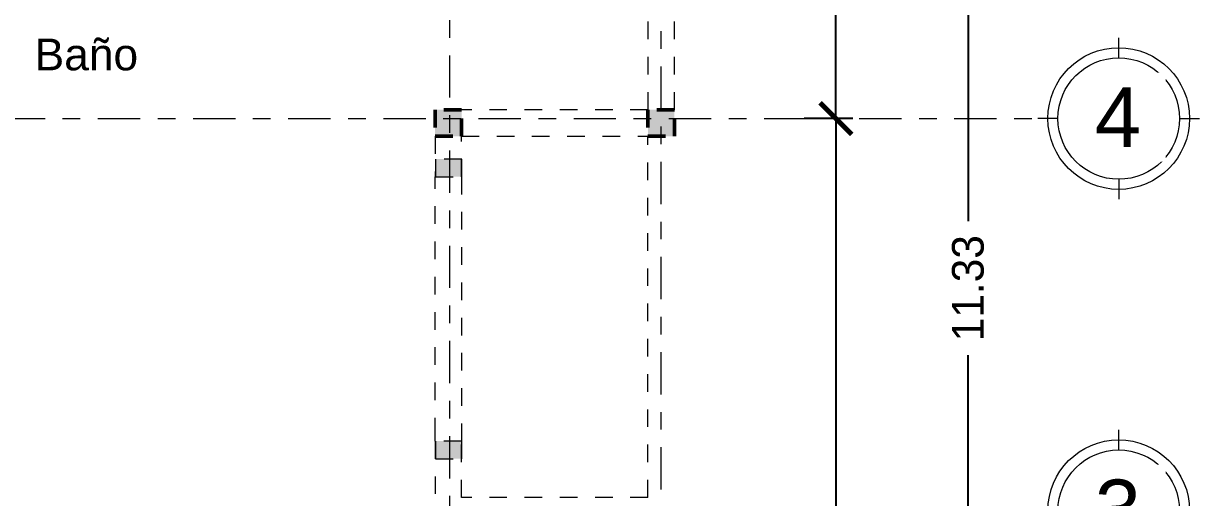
# Model space of a CAD drawing. Header units: millimetres. Extents: x -9559 to 23034, y -7226 to 22400.
# Drawn here: x 331.78 to 338.45, y 44.2 to 46.89 of the extents above; entities that cross this region are included whole.
import ezdxf

# ---------------------------------------------------------------- set-up
doc = ezdxf.new("R2010")
doc.units = ezdxf.units.MM
doc.header["$LTSCALE"] = 0.02
doc.linetypes.add('ACAD_ISO10W100', pattern=[18, 12, -3, 0, -3])
doc.linetypes.add('DASHED2', pattern=[0.375, 0.25, -0.125])
for name, color, linetype, lineweight in [('A-ANNO-DIMS', 251, 'Continuous', 9), ('S-GRID', 253, 'ACAD_ISO10W100', 5), ('S-GRID-IDEN', 253, 'Continuous', 9)]:
    doc.layers.add(name, color=color, linetype=linetype, lineweight=lineweight)
doc.layers.add('IH-PLANO BASE', color=250, linetype='DASHED2', lineweight=5, transparency=0.55)
doc.styles.add('Arial_3', font='arial.ttf', dxfattribs={"height": 0.18})
doc.styles.add('Arial_6', font='arial.ttf', dxfattribs={"height": 0.3375})
doc.styles.get("Standard").update_dxf_attribs({"font": 'GOTHIC.TTF'})
doc.dimstyles.get("Standard").update_dxf_attribs({"dimtxt": 0.18, "dimasz": 0.18, "dimexe": 0.18, "dimexo": 0.0625, "dimgap": 0.09, "dimtad": 0, "dimzin": 3, "dimdsep": 46, "dimtxsty": 'Standard', "dimblk": 'ARCHTICK', "dimcen": 0.09, "dimadec": 0, "dimazin": 0, "dimtfac": 1, "dimtofl": 0, "dimtmove": 0, "dimatfit": 3, "dimldrblk": 'ARCHTICK', "dimfxl": 1, "dimtolj": 1, "dimtzin": 0, "dimarcsym": 0})

# ---------------------------------------------------------------- blocks, each defined once
blk = doc.blocks.new('Hormigón-Cuadrado-Pilar - Columna 15x15-644438-Nivel 2')
at = {"layer": 'IH-PLANO BASE'}
blk.add_hatch(color=256, dxfattribs=at).paths.add_polyline_path([(0.075, -0.075), (0.075, 0.075), (-0.075, 0.075), (-0.075, -0.075)])
at = {"layer": 'IH-PLANO BASE', "lineweight": 50}
for p, q in [((0.075, 0.075), (-0.075, 0.075)), ((-0.075, 0.075), (-0.075, -0.075)), ((0.075, -0.075), (0.075, 0.075)), ((-0.075, -0.075), (0.075, -0.075))]:
    blk.add_line(p, q, dxfattribs=at)
blk = doc.blocks.new('Jamba')
at = {"layer": 'IH-PLANO BASE', "transparency": 33554687}
h = blk.add_hatch(color=256, dxfattribs=at)
h.dxf.hatch_style = 1
h.paths.add_polyline_path([(-0.0508, -0.075), (0.0492, -0.075), (0.0492, 0.075), (-0.0508, 0.075)])
at = {"layer": 'IH-PLANO BASE'}
blk.add_lwpolyline([(0.0492, 0.075), (-0.0508, 0.075), (-0.0508, -0.075), (0.0492, -0.075)], close=True, dxfattribs=at)
blk = doc.blocks.new('Rejilla - Extremo inicial de rejilla - Círculo-11506-Nivel 2')
at = {"ltscale": 0.2}
for p, q in [((0, 0.004596), (0, 0.006111)), ((-0.004596, 0), (-0.006111, 0)), ((0.004596, 0), (0.006111, 0)), ((0, -0.004596), (0, -0.006111))]:
    blk.add_line(p, q, dxfattribs=at)
for radius in [0.005359, 0.004596]:
    blk.add_circle((0, 0), radius, dxfattribs=at)
blk = doc.blocks.new('_ArchTick')
at = {"color": 0, "linetype": 'ByBlock', "const_width": 0.15}
blk.add_lwpolyline([(-0.5, -0.5), (0.5, 0.5)], dxfattribs=at)
blk = doc.blocks.new('*D533')
at = {"layer": 'A-ANNO-DIMS', "color": 0, "lineweight": -2, "transparency": 16777216}
for p, q in [((336.4845, 51.0509), (336.2079, 51.0509)), ((336.3879, 51.0509), (336.3879, 49.0267)), ((336.3879, 46.3509), (336.3879, 48.3751)), ((336.4845, 46.3509), (336.2079, 46.3509))]:
    blk.add_line(p, q, dxfattribs=at)
at = {"layer": 'A-ANNO-DIMS', "color": 0, "lineweight": -2, "transparency": 16777216, "xscale": 0.18, "yscale": 0.18, "zscale": 0.18}
for p, rotation in [((336.3879, 51.0509), 90), ((336.3879, 46.3509), 270)]:
    blk.add_blockref('_ArchTick', p, dxfattribs=dict(at, rotation=rotation))
at = {"layer": 'A-ANNO-DIMS', "color": 0, "transparency": 16777216, "insert": (336.3879, 48.7009), "char_height": 0.18, "width": 1.195761, "attachment_point": 5, "rotation": 90}
blk.add_mtext('\\A1;4.70', dxfattribs=at)
blk = doc.blocks.new('*D534')
at = {"layer": 'A-ANNO-DIMS', "color": 0, "lineweight": -2, "transparency": 16777216}
for p, q in [((336.4845, 46.3509), (336.2079, 46.3509)), ((336.3879, 46.3509), (336.3879, 43.3582)), ((336.3879, 39.7259), (336.3879, 42.7187)), ((336.4845, 39.7259), (336.2079, 39.7259))]:
    blk.add_line(p, q, dxfattribs=at)
at = {"layer": 'A-ANNO-DIMS', "color": 0, "lineweight": -2, "transparency": 16777216, "xscale": 0.18, "yscale": 0.18, "zscale": 0.18}
for p, rotation in [((336.3879, 46.3509), 90), ((336.3879, 39.7259), 270)]:
    blk.add_blockref('_ArchTick', p, dxfattribs=dict(at, rotation=rotation))
at = {"layer": 'A-ANNO-DIMS', "color": 0, "transparency": 16777216, "insert": (336.3879, 43.0384), "char_height": 0.18, "width": 1.195761, "attachment_point": 5, "rotation": 90}
blk.add_mtext('\\A1;6.63', dxfattribs=at)
blk = doc.blocks.new('*D535')
at = {"layer": 'A-ANNO-DIMS', "color": 0, "lineweight": -2, "transparency": 16777216}
for p, q in [((337.2345, 51.0509), (336.9579, 51.0509)), ((337.1379, 51.0509), (337.1379, 45.7683)), ((337.1379, 39.7259), (337.1379, 45.0086)), ((337.2345, 39.7259), (336.9579, 39.7259))]:
    blk.add_line(p, q, dxfattribs=at)
at = {"layer": 'A-ANNO-DIMS', "color": 0, "lineweight": -2, "transparency": 16777216, "xscale": 0.18, "yscale": 0.18, "zscale": 0.18}
for p, rotation in [((337.1379, 51.0509), 90), ((337.1379, 39.7259), 270)]:
    blk.add_blockref('_ArchTick', p, dxfattribs=dict(at, rotation=rotation))
at = {"layer": 'A-ANNO-DIMS', "color": 0, "transparency": 16777216, "insert": (337.1379, 45.3884), "char_height": 0.18, "width": 1.536414, "attachment_point": 5, "rotation": 90}
blk.add_mtext('\\A1;11.33', dxfattribs=at)

msp = doc.modelspace()

# ---------------------------------------------------------------- linework, layer by layer
at = {"layer": 'IH-PLANO BASE'}
for p, q in [((335.4713, 46.4009), (335.4713, 51.1259)), ((335.3213, 50.3009), (335.3213, 46.4009)), ((335.3213, 46.4009), (334.2634, 46.4009)), ((334.1134, 46.2509), (334.1134, 46.0209)), ((334.2634, 46.0209), (334.2634, 46.2509)), ((334.2634, 46.2509), (335.3213, 46.2509)), ((335.3213, 44.2009), (335.3213, 46.2509)), ((334.1134, 46.0209), (334.2634, 46.0209)), ((334.1134, 44.5529), (334.1134, 46.0209)), ((334.2634, 46.0209), (334.2634, 44.5209)), ((334.1134, 44.5209), (334.1134, 44.5529)), ((334.2634, 44.5209), (334.1134, 44.5209)), ((334.1134, 44.5209), (334.1134, 44.2009)), ((334.2634, 44.2009), (334.2634, 44.5209)), ((335.3213, 44.2009), (334.2634, 44.2009))]:
    msp.add_line(p, q, dxfattribs=at)
at = {"layer": 'S-GRID'}
for p, q in [((334.1963, 37.2895), (334.1963, 59.6876)), ((335.3963, 37.7658), (335.3963, 59.2113)), ((323.02, 46.3509), (337.5054, 46.3509))]:
    msp.add_line(p, q, dxfattribs=at)

# ---------------------------------------------------------------- block references
at = {"layer": 'IH-PLANO BASE'}
for p in [(334.1884, 46.3259), (335.3963, 46.3259)]:
    msp.add_blockref('Hormigón-Cuadrado-Pilar - Columna 15x15-644438-Nivel 2', p, dxfattribs=at)
at = {"layer": 'IH-PLANO BASE', "rotation": 90}
for p in [(334.1901, 46.0717), (334.1901, 44.4717)]:
    msp.add_blockref('Jamba', p, dxfattribs=at)
at = {"layer": 'S-GRID-IDEN', "xscale": 74.99999999999996, "yscale": 74.99999999999996, "zscale": 74.99999999999996, "rotation": 269.9999999999994}
for p in [(337.9929, 46.3509), (337.9929, 44.1259)]:
    msp.add_blockref('Rejilla - Extremo inicial de rejilla - Círculo-11506-Nivel 2', p, dxfattribs=at)

# ---------------------------------------------------------------- texts
at = {"layer": 'IH-PLANO BASE', "insert": (331.8411, 46.8047), "char_height": 0.18, "width": 0.709493, "attachment_point": 1, "style": 'Arial_3', "bg_fill": 3, "box_fill_scale": 1.25, "bg_fill_color": 256, "bg_fill_true_color": 13158600, "bg_fill_transparency": 0}
msp.add_mtext('Baño', dxfattribs=at)

# ---------------------------------------------------------------- dimensions: what is measured, and where the dimension line sits
at = {"layer": 'A-ANNO-DIMS'}
for base, p1, p2, picture, middle in [((336.3879, 46.3509), (336.547, 51.0509), (336.547, 46.3509), '*D533', (336.3879, 48.7009)), ((337.1379441069, 39.7259459149), (337.2970431326, 51.0509459149), (337.2970431326, 39.7259459149), '*D535', (337.1379441069, 45.3884459149)), ((336.3879441069, 39.7259459149), (336.5470431326, 46.3509459149), (336.5470431326, 39.7259459149), '*D534', (336.3879441069, 43.0384459149))]:
    dim = msp.add_linear_dim(base=base, p1=p1, p2=p2, angle=90, dimstyle='Standard', dxfattribs=at)
    dim.commit()
    dim.dimension.update_dxf_attribs({"geometry": picture, "text_midpoint": middle})

# ---------------------------------------------------------------- next in the draw order: texts
at = {"layer": 'S-GRID-IDEN', "char_height": 0.3375, "width": 0.318671, "attachment_point": 1, "style": 'Arial_6', "bg_fill": 3, "box_fill_scale": 1.25, "bg_fill_color": 256, "bg_fill_true_color": 13158600, "bg_fill_transparency": 0}
for s, insert in [('4', (337.857, 46.5274)), ('3', (337.857, 44.3024))]:
    msp.add_mtext(s, dxfattribs=dict(at, insert=insert))

doc.saveas('drawing.dxf')
